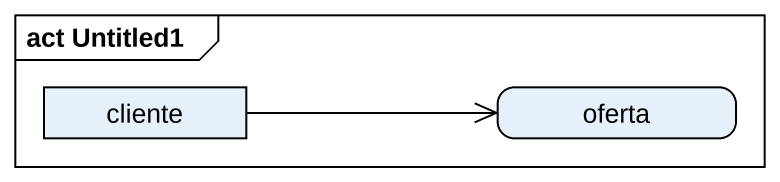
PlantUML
@startuml
mainframe act Untitled1
hide empty description
state cliente <<object>>
state oferta
cliente -right-> oferta
@enduml
